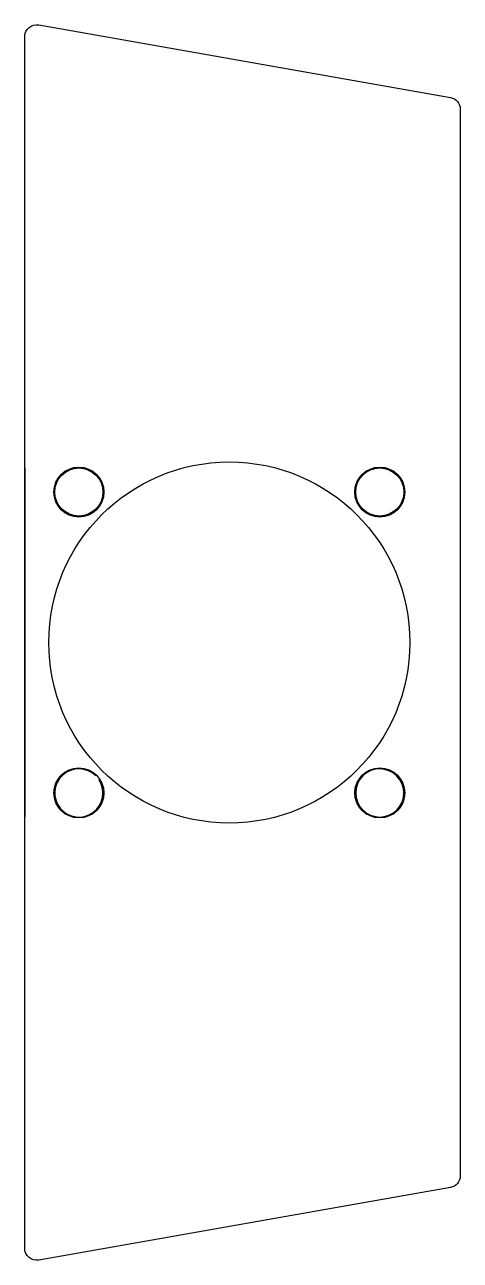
# Model space of a CAD drawing. Header units: millimetres. Extents: x 0 to 72, y -137 to 69.
import ezdxf

# ---------------------------------------------------------------- set-up
doc = ezdxf.new("R2010")
doc.units = ezdxf.units.MM
doc.layers.get('0').update_dxf_attribs({"linetype": 'CONTINUOUS'})

msp = doc.modelspace()

# ---------------------------------------------------------------- linework, layer by layer
for p, q in [((0, -5), (0, -63)), ((11.81, -56.15), (11.81, -56.15)), ((12.46, -56.79), (12.37, -56.84)), ((56.19, -56.15), (56.19, -56.15))]:
    msp.add_line(p, q)
msp.add_lwpolyline([(72.38, -122.59, -0.36397), (70.73, -124.56), (2.35, -136.62, -0.466308), (0, -134.65), (0, 66.65, -0.466308), (2.35, 68.62), (70.73, 56.56, -0.36397), (72.38, 54.59)], format="xyb", close=True)
for centre, radius in [((34, -34), 30), ((9, -9), 4.15), ((9, -9), 4), ((59, -9), 4.15), ((59, -9), 4), ((9, -59), 4.15), ((59, -59), 4.15)]:
    msp.add_circle(centre, radius)
for centre, start, end in [((9, -59), -314.6007, 32.6177), ((59, -59), -225, 134.6007)]:
    msp.add_arc(centre, 4, start, end)

doc.saveas('drawing.dxf')
